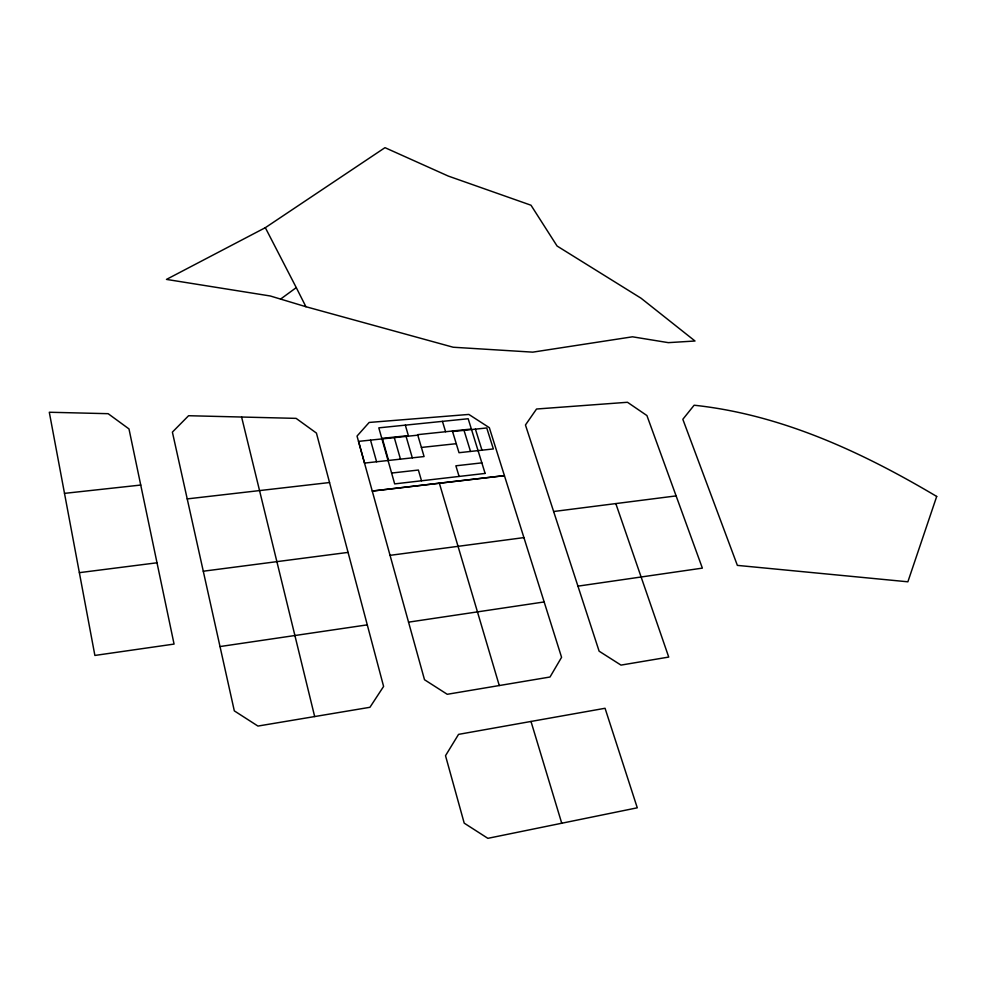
<?xml version="1.0" encoding="UTF-8"?>
<svg xmlns="http://www.w3.org/2000/svg" width="986" height="986" viewBox="0 0 986 986"><rect width="100%" height="100%" fill="white"/><g stroke="black" fill="none" stroke-linecap="round" stroke-linejoin="round"><path stroke-width="1.48" d="M280.566 299.103L296.268 287.616L265.333 227.68L384.984 147.666L448.285 176.075L530.998 205.224L557.078 246.019L641.048 298.216L695.007 341.008L668.335 342.647L632.482 336.805L532.773 352.15L453.178 347.232L305.931 306.72L270.287 295.985L166.474 279.408L265.333 227.68M530.998 721.456L458.552 734.373L445.512 755.695L464.209 823.15L487.86 838.334L637.276 807.805L605.059 708.281L530.998 721.456L561.737 823.236M408.549 622.154L424.51 679.736L447.25 694.292L550.015 677.012L561.576 657.317L489.339 427.69L468.855 414.428L369.158 422.452L357.031 436.071L408.549 622.154L544.173 601.941M220.014 646.557L234.311 710.869L257.938 726.066L369.947 707.295L383.603 686.429L316.432 433.088L296.108 418.372L188.585 415.722L172.39 432.115L220.014 646.557L367.297 624.853M577.932 586.152L702.365 568.121L646.915 415.55L627.478 402.276L536.544 409.017L525.452 424.978L599.118 651.179L620.983 665.106L668.73 657.07L615.819 503.612M390.086 555.34L523.923 537.604M203.301 571.214L348.07 552.394M553.627 511.512L676.125 495.896M79.385 572.656L157.008 562.784L174.066 644.08L94.878 655.443L49.3 412.247L108.14 413.689L128.981 428.922L157.008 562.784M439.349 483.202L372.264 491.053L504.425 475.634L439.349 483.202L499.273 685.541M187.217 498.904L329.534 482.536M391.602 473.058L418.384 470.039L421.515 480.786M481.858 462.865L455.877 465.799L459.094 476.435M64.509 493.37L140.764 485.05M421.404 447.447L456.259 443.688M381.792 438.4L408.364 435.627L405.32 425.151M471.37 429.033L417.645 434.653L424.079 456.555L364.549 463.087L358.547 441.371L417.793 435.171M452.562 431.535L486.751 427.961L493.357 448.938L459.008 452.71L452.401 431.018M296.268 287.616L305.931 306.72M475.412 429.144L481.969 450.183M464.024 430.34L470.519 451.44M442.455 421.367L445.586 431.732M406.084 436.391L412.308 457.837M394.301 437.624L400.464 459.143M382.445 438.869L388.558 460.45M370.526 440.113L376.59 461.768M241.607 417.029L314.67 716.563M936.7 496.451L907.872 581.802L737.368 565.385L682.83 419.296L694.132 405.221C781.331 414.527 862.121 452.13 936.7 496.451M485.124 473.428L394.671 483.892L378.809 427.85L468.177 418.742L485.124 473.428"/></g></svg>
